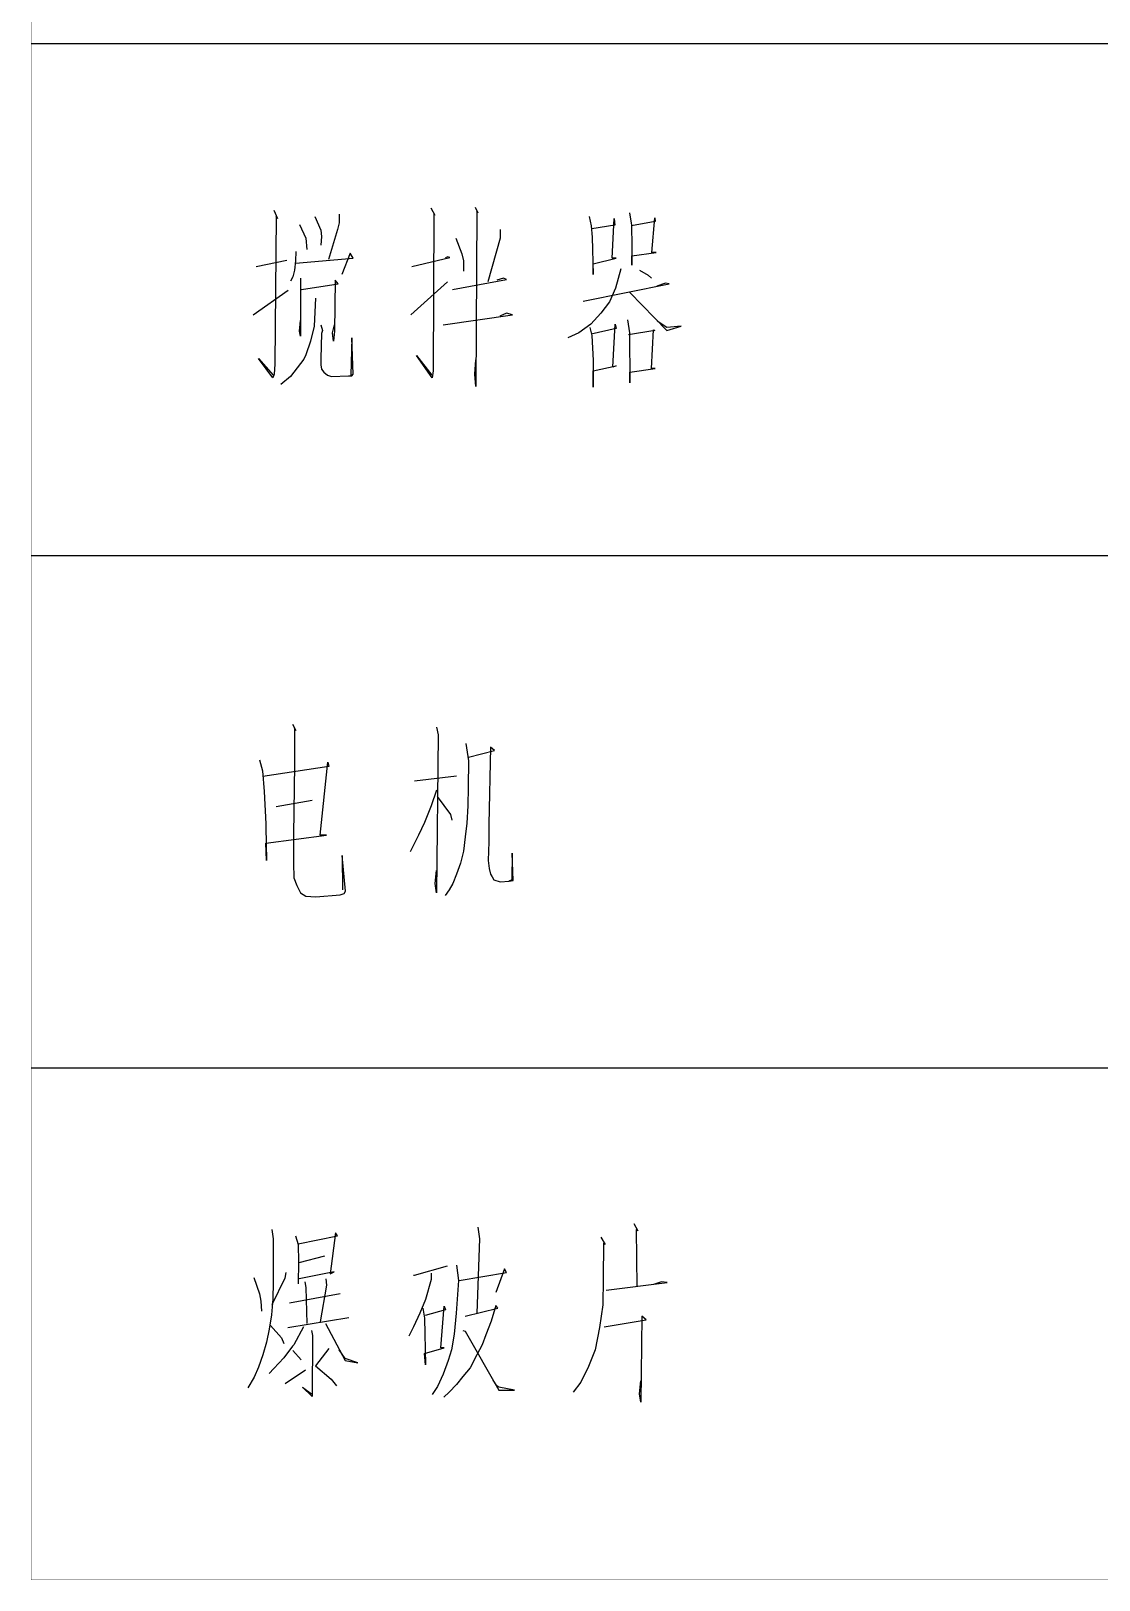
# Model space of a CAD drawing. Extents: x 0 to 2376, y 0 to 3364.
# Drawn here: x 1616 to 1732.8, y 2346.8 to 2516.1 of the extents above; entities that cross this region are included whole.
import ezdxf

# ---------------------------------------------------------------- set-up
doc = ezdxf.new("R2010")
doc.units = 0
doc.header["$MEASUREMENT"] = 0
doc.layers.add('6', color=7, linetype='Continuous')

msp = doc.modelspace()

# ---------------------------------------------------------------- linework, layer by layer
at = {"layer": '6'}
for p, q in [((1616, 2514.79), (2336, 2514.79)), ((1642.54, 2496.57), (1642.96, 2495.63)), ((1659.72, 2496.81), (1660.14, 2496.02)), ((1664.58, 2496.89), (1664.85, 2496.26)), ((1642.81, 2495.87), (1642.65, 2479.71)), ((1642.96, 2495.63), (1642.81, 2495.87)), ((1645.37, 2495), (1646.05, 2493.51)), ((1647.04, 2495.87), (1647.67, 2494.38)), ((1649.71, 2495.16), (1649.5, 2494.45)), ((1649.71, 2496.1), (1649.71, 2495.16)), ((1660.03, 2496.1), (1659.98, 2479)), ((1660.14, 2496.02), (1660.03, 2496.1)), ((1664.74, 2496.41), (1664.64, 2477.28)), ((1664.85, 2496.26), (1664.74, 2496.41)), ((1677.05, 2495.87), (1677.26, 2494.85)), ((1679.83, 2494.92), (1677.32, 2494.53)), ((1679.56, 2491.32), (1679.77, 2495.63)), ((1679.77, 2495.63), (1679.83, 2494.92)), ((1681.45, 2496.26), (1681.66, 2494.92)), ((1684.27, 2495.32), (1681.66, 2494.85)), ((1681.66, 2494.92), (1681.71, 2492.57)), ((1683.9, 2491.94), (1684.22, 2495.71)), ((1684.22, 2495.71), (1684.27, 2495.32)), ((1646.05, 2493.51), (1646.15, 2492.26)), ((1647.67, 2494.38), (1647.77, 2493.67)), ((1647.77, 2493.67), (1647.67, 2492.73)), ((1649.5, 2494.45), (1648.51, 2491.16)), ((1662.44, 2493.51), (1663.12, 2491.79)), ((1667.3, 2493.51), (1665.94, 2488.73)), ((1667.3, 2494.45), (1667.3, 2493.51)), ((1677.26, 2494.85), (1677.37, 2493.59)), ((1677.37, 2493.59), (1677.47, 2489.51)), ((1644.95, 2492.02), (1644.9, 2491)), ((1650.91, 2491.87), (1649.97, 2489.51)), ((1651.22, 2491.32), (1650.91, 2491.87)), ((1661.55, 2491.47), (1661.29, 2491.32)), ((1661.81, 2491.39), (1661.55, 2491.47)), ((1663.12, 2491.79), (1663.28, 2491)), ((1681.71, 2492.57), (1681.71, 2490.53)), ((1681.71, 2491.55), (1684.37, 2491.94)), ((1681.71, 2490.53), (1681.71, 2491.55)), ((1684.37, 2491.94), (1683.9, 2491.94)), ((1640.61, 2490.38), (1643.96, 2491.08)), ((1644.79, 2489.98), (1644.64, 2489.28)), ((1644.9, 2491), (1644.79, 2489.98)), ((1644.9, 2490.77), (1651.22, 2491.32)), ((1657.63, 2490.38), (1661.81, 2491.39)), ((1663.28, 2491), (1663.28, 2489.9)), ((1677.47, 2490.69), (1679.98, 2491.32)), ((1677.47, 2489.51), (1677.47, 2490.69)), ((1679.98, 2491.32), (1679.56, 2491.32)), ((1680.51, 2490.14), (1679.93, 2488.02)), ((1682.54, 2489.98), (1683.49, 2489.43)), ((1644.64, 2489.28), (1644.37, 2488.81)), ((1645.47, 2489.12), (1645.47, 2487.94)), ((1645.58, 2487.87), (1649.6, 2488.49)), ((1649.24, 2488.89), (1649.19, 2483.32)), ((1649.6, 2488.49), (1649.24, 2488.89)), ((1657.53, 2485.12), (1661.55, 2488.73)), ((1662.07, 2487.87), (1667.98, 2488.96)), ((1667.67, 2489.12), (1666.94, 2488.89)), ((1667.98, 2488.96), (1667.67, 2489.12)), ((1676.37, 2486.61), (1685.79, 2488.49)), ((1683.49, 2489.43), (1683.85, 2489.12)), ((1685.37, 2488.57), (1684.43, 2488.26)), ((1685.79, 2488.49), (1685.37, 2488.57)), ((1640.3, 2485.12), (1644.11, 2487.79)), ((1645.47, 2487.94), (1645.47, 2482.77)), ((1647.09, 2486.92), (1646.94, 2483.87)), ((1679.25, 2486.53), (1678.31, 2485.28)), ((1679.93, 2488.02), (1679.25, 2486.53)), ((1681.5, 2487.55), (1685.53, 2483.39)), ((1661.08, 2484.02), (1668.66, 2485.12)), ((1667.98, 2485.28), (1667.25, 2484.96)), ((1668.66, 2485.12), (1667.98, 2485.28)), ((1678.31, 2485.28), (1677.21, 2484.1)), ((1645.37, 2483.32), (1645.47, 2484.49)), ((1645.47, 2482.77), (1645.37, 2483.32)), ((1646.94, 2483.87), (1646.57, 2482.22)), ((1647.67, 2484.02), (1647.88, 2483.39)), ((1647.77, 2483.08), (1647.67, 2480.34)), ((1647.88, 2483.39), (1647.77, 2483.08)), ((1648.98, 2483.16), (1649.19, 2484.02)), ((1649.08, 2482.22), (1648.98, 2483.16)), ((1649.19, 2483.32), (1649.08, 2482.22)), ((1675.9, 2483.16), (1674.7, 2482.61)), ((1677.21, 2484.1), (1675.9, 2483.16)), ((1677.11, 2483.71), (1677.32, 2482.85)), ((1679.98, 2483.63), (1677.26, 2483)), ((1679.62, 2479.39), (1679.88, 2484.1)), ((1679.88, 2484.1), (1679.98, 2483.63)), ((1681.24, 2484.57), (1681.45, 2483.16)), ((1684.22, 2483.39), (1681.34, 2482.92)), ((1681.45, 2483.16), (1681.5, 2477.67)), ((1683.85, 2479.24), (1684.06, 2483.47)), ((1684.06, 2483.47), (1684.22, 2483.39)), ((1685.53, 2483.71), (1684.48, 2484.41)), ((1685.53, 2483.39), (1687.09, 2483.87)), ((1687.09, 2483.87), (1685.53, 2483.71)), ((1646.57, 2482.22), (1646.05, 2480.73)), ((1651.07, 2482.61), (1650.96, 2478.53)), ((1651.22, 2478.61), (1651.07, 2482.61)), ((1677.32, 2482.85), (1677.47, 2480.1)), ((1642.44, 2478.22), (1640.87, 2480.34)), ((1640.87, 2480.34), (1642.49, 2478.53)), ((1642.65, 2479.71), (1642.6, 2478.61)), ((1645.84, 2480.26), (1645.11, 2479.32)), ((1646.05, 2480.73), (1645.84, 2480.26)), ((1647.67, 2480.34), (1647.67, 2479.63)), ((1647.67, 2479.63), (1647.77, 2479.16)), ((1659.88, 2478.22), (1658.15, 2480.65)), ((1658.15, 2480.65), (1659.83, 2478.53)), ((1664.53, 2478.61), (1664.64, 2480.18)), ((1677.47, 2480.1), (1677.47, 2479.71)), ((1677.47, 2479.71), (1677.47, 2477.2)), ((1642.6, 2478.61), (1642.44, 2478.22)), ((1644.37, 2478.38), (1643.33, 2477.51)), ((1645.11, 2479.32), (1644.37, 2478.38)), ((1647.77, 2479.16), (1648.03, 2478.85)), ((1648.03, 2478.85), (1648.4, 2478.53)), ((1648.4, 2478.53), (1648.87, 2478.38)), ((1648.87, 2478.38), (1650.7, 2478.45)), ((1650.7, 2478.45), (1651.07, 2478.45)), ((1651.07, 2478.45), (1651.22, 2478.61)), ((1659.98, 2479), (1659.88, 2478.22)), ((1664.64, 2477.28), (1664.53, 2478.61)), ((1677.47, 2479), (1679.98, 2479.55)), ((1677.47, 2477.2), (1677.47, 2479)), ((1679.98, 2479.55), (1679.62, 2479.39)), ((1681.5, 2478.85), (1684.27, 2479.24)), ((1681.5, 2477.67), (1681.5, 2478.85)), ((1684.27, 2479.24), (1683.85, 2479.24)), ((1616, 2458.79), (2136, 2458.79)), ((1644.58, 2440.36), (1644.95, 2439.65)), ((1644.95, 2439.65), (1644.79, 2439.89)), ((1644.79, 2439.89), (1644.79, 2435.89)), ((1660.35, 2440.04), (1660.51, 2439.18)), ((1660.51, 2439.18), (1660.35, 2421.93)), ((1663.54, 2438.24), (1663.85, 2436.36)), ((1663.85, 2436.75), (1666.68, 2437.46)), ((1666.26, 2437.85), (1666.05, 2429.38)), ((1666.68, 2437.46), (1666.26, 2437.85)), ((1640.98, 2436.44), (1641.29, 2435.26)), ((1648.56, 2435.73), (1641.34, 2434.63)), ((1644.79, 2435.89), (1644.69, 2428.28)), ((1647.62, 2428.2), (1648.45, 2436.2)), ((1648.45, 2436.2), (1648.56, 2435.73)), ((1663.85, 2436.36), (1663.8, 2433.46)), ((1641.29, 2435.26), (1641.5, 2432.99)), ((1657.94, 2434.16), (1662.54, 2434.71)), ((1641.5, 2432.99), (1641.66, 2429.46)), ((1660.35, 2433.14), (1659.77, 2431.42)), ((1660.4, 2432.44), (1661.86, 2430.48)), ((1663.8, 2433.46), (1663.75, 2431.42)), ((1642.81, 2431.34), (1646.73, 2432.04)), ((1659.77, 2431.42), (1659.04, 2429.61)), ((1663.75, 2431.42), (1663.64, 2429.53)), ((1641.66, 2429.46), (1641.66, 2429.14)), ((1641.66, 2429.14), (1641.76, 2425.46)), ((1659.04, 2429.61), (1658.36, 2428.2)), ((1661.86, 2430.48), (1662.02, 2429.85)), ((1663.64, 2429.53), (1663.49, 2428.04)), ((1666.05, 2429.38), (1666.05, 2427.5)), ((1641.66, 2427.34), (1648.3, 2428.2)), ((1641.76, 2425.46), (1641.66, 2427.34)), ((1644.69, 2428.28), (1644.69, 2425.14)), ((1648.3, 2428.2), (1647.62, 2428.2)), ((1657.89, 2427.26), (1657.47, 2426.4)), ((1658.36, 2428.2), (1657.89, 2427.26)), ((1663.49, 2428.04), (1663.28, 2426.48)), ((1666.05, 2427.5), (1666, 2425.46)), ((1650.39, 2422.08), (1650.02, 2426)), ((1650.02, 2426), (1650.07, 2422.24)), ((1663.28, 2426.48), (1662.96, 2425.14)), ((1666, 2425.46), (1666.1, 2424.59)), ((1668.61, 2426.24), (1668.56, 2423.34)), ((1668.71, 2423.26), (1668.61, 2426.24)), ((1644.69, 2425.14), (1644.74, 2423.57)), ((1660.19, 2422.95), (1660.35, 2424.36)), ((1662.54, 2423.97), (1662.13, 2422.95)), ((1662.96, 2425.14), (1662.54, 2423.97)), ((1666.1, 2424.59), (1666.26, 2423.97)), ((1666.26, 2423.97), (1666.41, 2423.65)), ((1644.74, 2423.57), (1645.05, 2422.71)), ((1645.05, 2422.71), (1645.47, 2421.93)), ((1650.23, 2421.85), (1650.39, 2422.08)), ((1660.35, 2421.93), (1660.19, 2422.95)), ((1661.71, 2422.24), (1661.29, 2421.61)), ((1662.13, 2422.95), (1661.71, 2422.24)), ((1666.41, 2423.65), (1666.62, 2423.34)), ((1666.62, 2423.34), (1667.3, 2423.1)), ((1667.3, 2423.1), (1668.3, 2423.18)), ((1668.56, 2423.34), (1668.24, 2423.18)), ((1668.3, 2423.18), (1668.71, 2423.26)), ((1645.47, 2421.93), (1646.05, 2421.53)), ((1646.05, 2421.53), (1647.15, 2421.46)), ((1647.15, 2421.46), (1649.81, 2421.69)), ((1649.81, 2421.69), (1650.23, 2421.85)), ((1616, 2402.79), (2336, 2402.79)), ((1642.34, 2385.11), (1642.49, 2384.09)), ((1664.85, 2385.35), (1665.05, 2384.09)), ((1681.92, 2385.74), (1682.34, 2384.96)), ((1682.34, 2384.96), (1682.18, 2385.11)), ((1682.18, 2385.11), (1682.23, 2378.84)), ((1642.49, 2384.09), (1642.49, 2381.74)), ((1644.9, 2384.41), (1645.21, 2383.47)), ((1645.21, 2383.54), (1649.5, 2384.41)), ((1645.21, 2383.47), (1645.26, 2381.58)), ((1649.29, 2384.72), (1648.71, 2380.25)), ((1649.5, 2384.41), (1649.29, 2384.72)), ((1665.05, 2384.09), (1664.74, 2375.94)), ((1678.31, 2384.25), (1678.78, 2383.47)), ((1678.62, 2383.62), (1678.57, 2379.7)), ((1678.78, 2383.47), (1678.62, 2383.62)), ((1642.49, 2381.74), (1642.49, 2379.31)), ((1645.26, 2381.58), (1645.21, 2379.15)), ((1645.32, 2381.51), (1648.14, 2382.21)), ((1640.35, 2379.86), (1640.98, 2378.05)), ((1643.75, 2379.78), (1642.34, 2376.88)), ((1643.85, 2380.41), (1643.75, 2379.78)), ((1649.13, 2380.49), (1645.32, 2379.7)), ((1648.24, 2379.7), (1648.3, 2379)), ((1648.71, 2380.25), (1649.13, 2380.49)), ((1657.84, 2380.09), (1657.94, 2380.09)), ((1657.94, 2380.09), (1661.55, 2381.11)), ((1659.77, 2380.33), (1659.77, 2379.62)), ((1662.54, 2381.19), (1662.75, 2379.54)), ((1662.81, 2379.54), (1667.98, 2380.41)), ((1667.77, 2380.8), (1666.83, 2378.21)), ((1667.98, 2380.41), (1667.77, 2380.8)), ((1678.57, 2379.7), (1678.52, 2376.88)), ((1640.98, 2378.05), (1641.13, 2377.27)), ((1642.49, 2379.31), (1642.44, 2377.51)), ((1649.81, 2378.05), (1644.27, 2377.04)), ((1645.94, 2379.39), (1646.05, 2378.76)), ((1646.05, 2378.76), (1646.15, 2374.84)), ((1648.3, 2379), (1647.62, 2375)), ((1659.77, 2379.62), (1659.15, 2377.43)), ((1662.75, 2379.54), (1662.49, 2375.94)), ((1678.88, 2378.45), (1685.58, 2379.31)), ((1684.95, 2379.39), (1684.06, 2379.07)), ((1685.58, 2379.31), (1684.95, 2379.39)), ((1641.13, 2377.27), (1641.19, 2376.17)), ((1642.44, 2377.51), (1642.28, 2375.78)), ((1659.15, 2377.43), (1658.52, 2375.94)), ((1658.83, 2376.49), (1659.04, 2375.39)), ((1661.34, 2376.33), (1659.09, 2375.7)), ((1660.82, 2372.17), (1661.19, 2376.72)), ((1661.19, 2376.72), (1661.34, 2376.33)), ((1663.49, 2375.62), (1667.04, 2376.49)), ((1666.83, 2376.8), (1666.31, 2375.07)), ((1667.04, 2376.49), (1666.83, 2376.8)), ((1678.52, 2376.88), (1678.15, 2374.37)), ((1642.28, 2375.78), (1642.02, 2374.21)), ((1644.06, 2374.37), (1650.75, 2375.47)), ((1648.19, 2374.84), (1650.34, 2370.76)), ((1658.52, 2375.94), (1657.84, 2374.45)), ((1659.04, 2375.39), (1659.15, 2370.29)), ((1662.49, 2375.94), (1662.28, 2373.66)), ((1666.31, 2375.07), (1665.73, 2373.58)), ((1678.68, 2374.45), (1683.28, 2375.23)), ((1682.81, 2375.62), (1682.7, 2366.21)), ((1683.28, 2375.23), (1682.81, 2375.62)), ((1642.02, 2374.21), (1641.76, 2372.8)), ((1642.18, 2374.6), (1643.38, 2373.27)), ((1643.38, 2373.27), (1643.64, 2372.64)), ((1645.79, 2374.45), (1644.74, 2372.49)), ((1646.68, 2374.05), (1646.78, 2373.51)), ((1646.78, 2373.51), (1646.73, 2366.84)), ((1657.84, 2374.45), (1657.32, 2373.43)), ((1662.28, 2373.66), (1661.97, 2371.94)), ((1663.22, 2374.05), (1663.49, 2373.98)), ((1663.49, 2373.98), (1667.15, 2367.54)), ((1665.73, 2373.58), (1665.32, 2372.49)), ((1678.15, 2374.37), (1677.68, 2371.94)), ((1641.34, 2371.39), (1640.87, 2370.05)), ((1641.76, 2372.8), (1641.34, 2371.39)), ((1644.58, 2372.33), (1643.64, 2371.07)), ((1644.74, 2372.49), (1644.58, 2372.33)), ((1644.64, 2371.86), (1645.53, 2370.84)), ((1648.56, 2372.09), (1647.09, 2370.21)), ((1650.34, 2371), (1649.71, 2371.94)), ((1659.04, 2371.54), (1661.19, 2372.17)), ((1659.15, 2370.29), (1659.04, 2371.54)), ((1661.19, 2372.17), (1660.82, 2372.17)), ((1661.97, 2371.94), (1661.6, 2370.76)), ((1664.74, 2371.39), (1664.01, 2369.98)), ((1665.32, 2372.49), (1664.74, 2371.39)), ((1677.68, 2371.94), (1676.95, 2370.13)), ((1640.87, 2370.05), (1640.4, 2368.96)), ((1642.54, 2369.9), (1642.02, 2369.35)), ((1643.64, 2371.07), (1642.54, 2369.9)), ((1643.8, 2368.25), (1646, 2369.74)), ((1647.09, 2370.21), (1648.82, 2368.72)), ((1651.75, 2370.53), (1650.34, 2371)), ((1650.34, 2370.76), (1651.75, 2370.53)), ((1661.6, 2370.76), (1661.08, 2369.27)), ((1664.01, 2369.98), (1663.22, 2369.04)), ((1676.95, 2370.13), (1676.11, 2368.41)), ((1640.4, 2368.96), (1639.72, 2367.78)), ((1646.73, 2366.84), (1645.68, 2367.86)), ((1645.68, 2367.86), (1646.68, 2367.15)), ((1648.82, 2368.72), (1649.39, 2368.02)), ((1660.45, 2367.94), (1659.88, 2367.07)), ((1661.08, 2369.27), (1660.45, 2367.94)), ((1662.54, 2368.17), (1661.71, 2367.31)), ((1663.22, 2369.04), (1662.54, 2368.17)), ((1666.94, 2368.02), (1666.52, 2368.64)), ((1667.15, 2367.86), (1666.94, 2368.02)), ((1668.87, 2367.54), (1667.15, 2367.86)), ((1676.11, 2368.41), (1675.28, 2367.31)), ((1682.54, 2367.15), (1682.7, 2368.56)), ((1661.71, 2367.31), (1661.13, 2366.76)), ((1667.15, 2367.54), (1668.87, 2367.54)), ((1682.7, 2366.21), (1682.54, 2367.15))]:
    msp.add_line(p, q, dxfattribs=at)
at = {"layer": '6', "const_width": 0.03}
for points in [[(1616, 2346.79), (1616, 2822.79)], [(1616, 2346.79), (2336, 2346.79)]]:
    msp.add_lwpolyline(points, dxfattribs=at)

doc.saveas('drawing.dxf')
